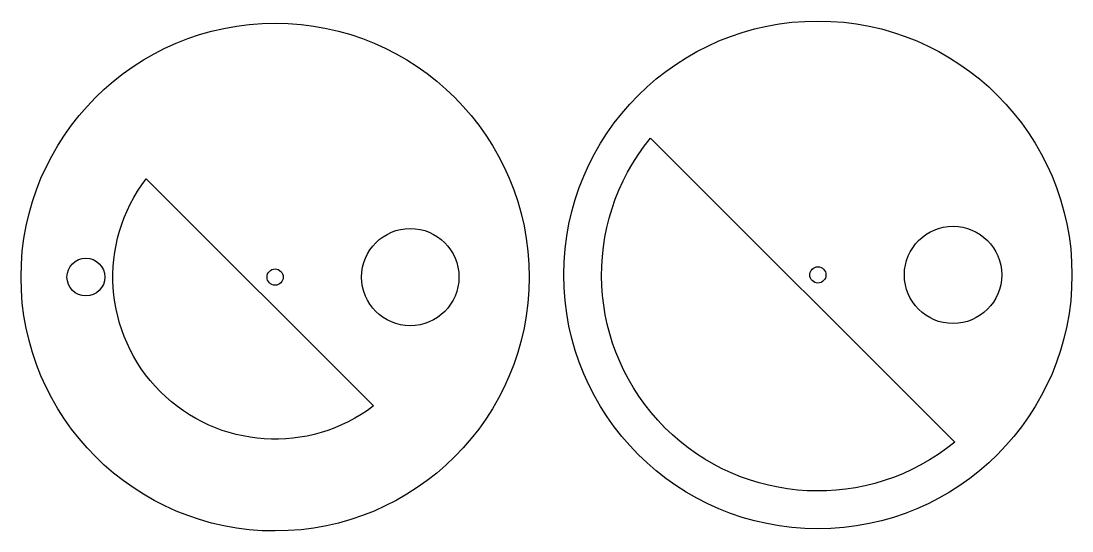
# Model space of a CAD drawing. Extents: x -97 to 97, y 50 to 145.
import ezdxf

# ---------------------------------------------------------------- set-up
doc = ezdxf.new("R2010")
doc.units = 0
doc.header["$MEASUREMENT"] = 0
doc.layers.add('LAYER_1', color=7, linetype='CONTINUOUS')

msp = doc.modelspace()

# ---------------------------------------------------------------- linework, layer by layer
at = {"layer": 'LAYER_1'}
for points, knots in [([(-3.1468, 97.4485), (-3.1468, 123.4053), (-24.1893, 144.4476), (-50.146, 144.4476), (-50.146, 144.4476), (-76.104, 144.4476), (-97.1469, 123.4051), (-97.1469, 97.4484), (-97.1469, 97.4484), (-97.1469, 71.4905), (-76.104, 50.4475), (-50.146, 50.4475), (-50.146, 50.4475), (-24.1892, 50.4476), (-3.1468, 71.4904), (-3.1468, 97.4485)], [0, 0, 0, 0, 0.25, 0.25, 0.25, 0.25, 0.5, 0.5, 0.5, 0.5, 0.75, 0.75, 0.75, 0.75, 1, 1, 1, 1]), ([(97.2436, 97.8511), (97.2436, 123.8091), (76.2007, 144.8515), (50.244, 144.8515), (50.244, 144.8515), (24.2874, 144.8516), (3.2445, 123.8091), (3.2445, 97.851), (3.2445, 97.851), (3.2445, 71.8941), (24.2873, 50.8514), (50.244, 50.8514), (50.244, 50.8514), (76.2008, 50.8515), (97.2436, 71.8939), (97.2436, 97.8511)], [0, 0, 0, 0, 0.25, 0.25, 0.25, 0.25, 0.5, 0.5, 0.5, 0.5, 0.75, 0.75, 0.75, 0.75, 1, 1, 1, 1]), ([(75.5587, 66.8808), (59.6534, 53.8804), (36.4857, 55.0407), (21.9597, 69.5667), (21.9597, 69.5667), (7.4338, 84.0927), (6.272, 107.2599), (19.2726, 123.1652)], [0, 0, 0, 0, 0.5, 0.5, 0.5, 0.5, 1, 1, 1, 1]), ([(-31.9504, 73.5961), (-43.8954, 64.4843), (-60.7378, 65.6131), (-71.3595, 76.2349), (-71.3595, 76.2349), (-81.9827, 86.8581), (-83.1102, 103.6993), (-73.9987, 115.644)], [0, 0, 0, 0, 0.5, 0.5, 0.5, 0.5, 1, 1, 1, 1]), ([(-16.147, 97.4485), (-16.147, 102.4192), (-20.1764, 106.4485), (-25.1471, 106.4485), (-25.1471, 106.4485), (-30.1177, 106.4486), (-34.1471, 102.4191), (-34.1471, 97.4484), (-34.1471, 97.4484), (-34.1471, 92.4778), (-30.1177, 88.4484), (-25.1471, 88.4484), (-25.1471, 88.4484), (-20.1764, 88.4486), (-16.147, 92.4778), (-16.147, 97.4485)], [0, 0, 0, 0, 0.25, 0.25, 0.25, 0.25, 0.5, 0.5, 0.5, 0.5, 0.75, 0.75, 0.75, 0.75, 1, 1, 1, 1]), ([(84.2445, 97.8511), (84.2445, 102.8214), (80.215, 106.8507), (75.2443, 106.8507), (75.2443, 106.8507), (70.2738, 106.8509), (66.2443, 102.8213), (66.2443, 97.851), (66.2443, 97.851), (66.2443, 92.8805), (70.2737, 88.8509), (75.2443, 88.8509), (75.2443, 88.8509), (80.215, 88.851), (84.2445, 92.8803), (84.2445, 97.8511)], [0, 0, 0, 0, 0.25, 0.25, 0.25, 0.25, 0.5, 0.5, 0.5, 0.5, 0.75, 0.75, 0.75, 0.75, 1, 1, 1, 1]), ([(-81.6465, 97.4485), (-81.6465, 99.3817), (-83.2136, 100.9487), (-85.1468, 100.9487), (-85.1468, 100.9487), (-87.079, 100.9487), (-88.6471, 99.3817), (-88.6471, 97.4484), (-88.6471, 97.4484), (-88.6471, 95.5149), (-87.079, 93.9482), (-85.1468, 93.9482), (-85.1468, 93.9482), (-83.2136, 93.9483), (-81.6465, 95.5149), (-81.6465, 97.4485)], [0, 0, 0, 0, 0.25, 0.25, 0.25, 0.25, 0.5, 0.5, 0.5, 0.5, 0.75, 0.75, 0.75, 0.75, 1, 1, 1, 1]), ([(51.7448, 97.8511), (51.7448, 98.6804), (51.0723, 99.3513), (50.244, 99.3513), (50.244, 99.3513), (49.4158, 99.3515), (48.7447, 98.6803), (48.7447, 97.851), (48.7447, 97.851), (48.7447, 97.0226), (49.4157, 96.3517), (50.244, 96.3517), (50.244, 96.3517), (51.0724, 96.3517), (51.7448, 97.0226), (51.7448, 97.8511)], [0, 0, 0, 0, 0.25, 0.25, 0.25, 0.25, 0.5, 0.5, 0.5, 0.5, 0.75, 0.75, 0.75, 0.75, 1, 1, 1, 1]), ([(-48.6466, 97.4485), (-48.6466, 98.2768), (-49.318, 98.9478), (-50.146, 98.9478), (-50.146, 98.9478), (-50.9742, 98.9479), (-51.6467, 98.2768), (-51.6467, 97.4484), (-51.6467, 97.4484), (-51.6467, 96.6202), (-50.9743, 95.9477), (-50.146, 95.9477), (-50.146, 95.9477), (-49.318, 95.9479), (-48.6466, 96.6201), (-48.6466, 97.4485)], [0, 0, 0, 0, 0.25, 0.25, 0.25, 0.25, 0.5, 0.5, 0.5, 0.5, 0.75, 0.75, 0.75, 0.75, 1, 1, 1, 1])]:
    msp.add_open_spline(points, degree=3, knots=knots, dxfattribs=at)
for points in [[(19.2726, 123.1654), (19.2726, 123.1654), (75.5587, 66.8808), (75.5587, 66.8808)], [(-31.9504, 73.5961), (-31.9504, 73.5961), (-73.9987, 115.644), (-73.9987, 115.644)]]:
    msp.add_open_spline(points, degree=3, dxfattribs=at)

doc.saveas('drawing.dxf')
